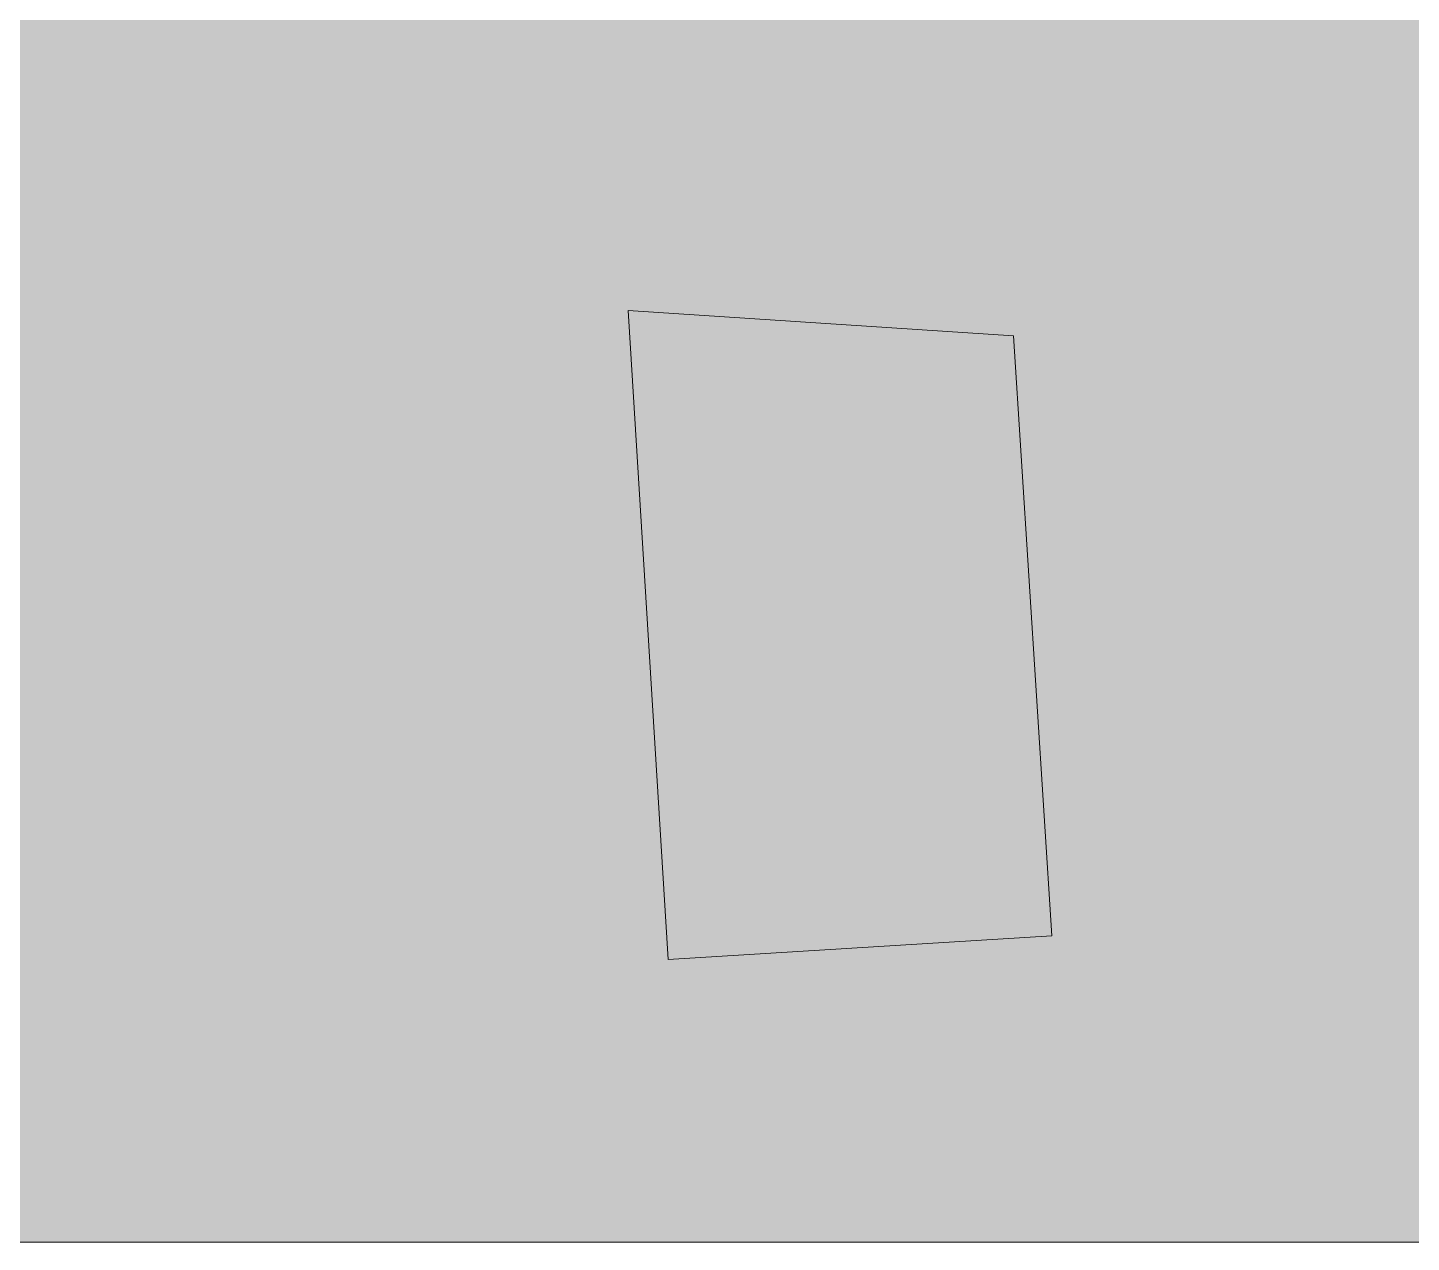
# Model space of a CAD drawing. Header units: metres. Extents: x -6 to 1255, y -2 to 532.
# Drawn here: x 907.89 to 915.5, y 0 to 6.68 of the extents above; entities that cross this region are included whole.
import ezdxf

# ---------------------------------------------------------------- set-up
doc = ezdxf.new("R2010")
doc.units = ezdxf.units.M
doc.header["$MEASUREMENT"] = 0
for name, color, linetype, lineweight, true_color in [('TPX_BUILDINGS', 7, 'CONTINUOUS', 0, 0x000000), ('TPX_BUILDINGS_HATCH', 7, 'CONTINUOUS', 0, 0xf0f0f0), ('TPX_BUILDINGS_SHADOWS_HATCH', 7, 'CONTINUOUS', 0, 0x000000), ('TPX_BUILDINGS_SHADOWS_OUTLINES', 7, 'CONTINUOUS', 0, 0x000000), ('TPX_CADASTRES', 7, 'CONTINUOUS', 0, 0x646464), ('TPX_FRAME_PROJECT', 7, 'CONTINUOUS', 0, 0x000000)]:
    doc.layers.add(name, color=color, linetype=linetype, lineweight=lineweight, true_color=true_color)

msp = doc.modelspace()

# ---------------------------------------------------------------- hatches: boundary and pattern name
at = {"layer": 'TPX_BUILDINGS_HATCH'}
h = msp.add_hatch(color=256, dxfattribs=at)
h.paths.add_polyline_path([(888.6267, 13.0233), (863.8767, 13.0233), (864.1502, 9.9038), (864.5242, 5.6443), (864.7147, 3.4733), (864.7927, 2.5843), (865.0194, 0), (920.5443, 0), (920.3897, 1.9648), (922.6197, 2.1348), (922.8123, 0), (933.2471, 0), (932.5567, 6.8428), (932.4947, 7.7443), (932.4667, 8.1528), (932.3067, 10.7928), (931.0897, 10.8548), (888.6267, 13.0233)])
h.paths.add_polyline_path([(911.1897, 5.1248), (913.3097, 4.9848), (913.5197, 1.6848), (911.4097, 1.5548), (911.1897, 5.1248)], flags=16)
at = {"layer": 'TPX_BUILDINGS_SHADOWS_HATCH'}
msp.add_hatch(color=256, dxfattribs=at).paths.add_polyline_path([(913.3097, 4.9848), (911.1897, 5.1248), (911.4097, 1.5548), (913.5197, 1.6848), (913.3097, 4.9848)])

# ---------------------------------------------------------------- linework, layer by layer
at = {"layer": 'TPX_BUILDINGS', "elevation": 0.0421}
for points in [[(888.6267, 13.0233), (863.8767, 13.0233), (864.1502, 9.9038), (864.5242, 5.6443), (864.7147, 3.4733), (864.7927, 2.5843), (865.0194, 0), (920.5443, 0), (920.3897, 1.9648), (922.6197, 2.1348), (922.8123, 0), (933.2471, 0), (932.5567, 6.8428), (932.4947, 7.7443), (932.4667, 8.1528), (932.3067, 10.7928), (931.0897, 10.8548)], [(911.1897, 5.1248), (913.3097, 4.9848), (913.5197, 1.6848), (911.4097, 1.5548)]]:
    msp.add_lwpolyline(points, close=True, dxfattribs=at)
at = {"layer": 'TPX_BUILDINGS_SHADOWS_OUTLINES', "elevation": 0.0391}
msp.add_lwpolyline([(913.3097, 4.9848), (911.1897, 5.1248), (911.4097, 1.5548), (913.5197, 1.6848)], close=True, dxfattribs=at)
at = {"layer": 'TPX_CADASTRES', "elevation": 0.0241}
msp.add_lwpolyline([(888.6267, 13.0236), (863.8767, 13.0236), (865.0192, 0), (933.2471, 0), (932.5567, 6.8431), (932.4667, 8.1531), (932.3067, 10.7931)], close=True, dxfattribs=at)
at = {"layer": 'TPX_FRAME_PROJECT', "elevation": 0.0001}
msp.add_lwpolyline([(0, 0), (1250.8875, 0), (1250.8875, 529.6442), (0, 529.6442)], close=True, dxfattribs=at)

doc.saveas('drawing.dxf')
